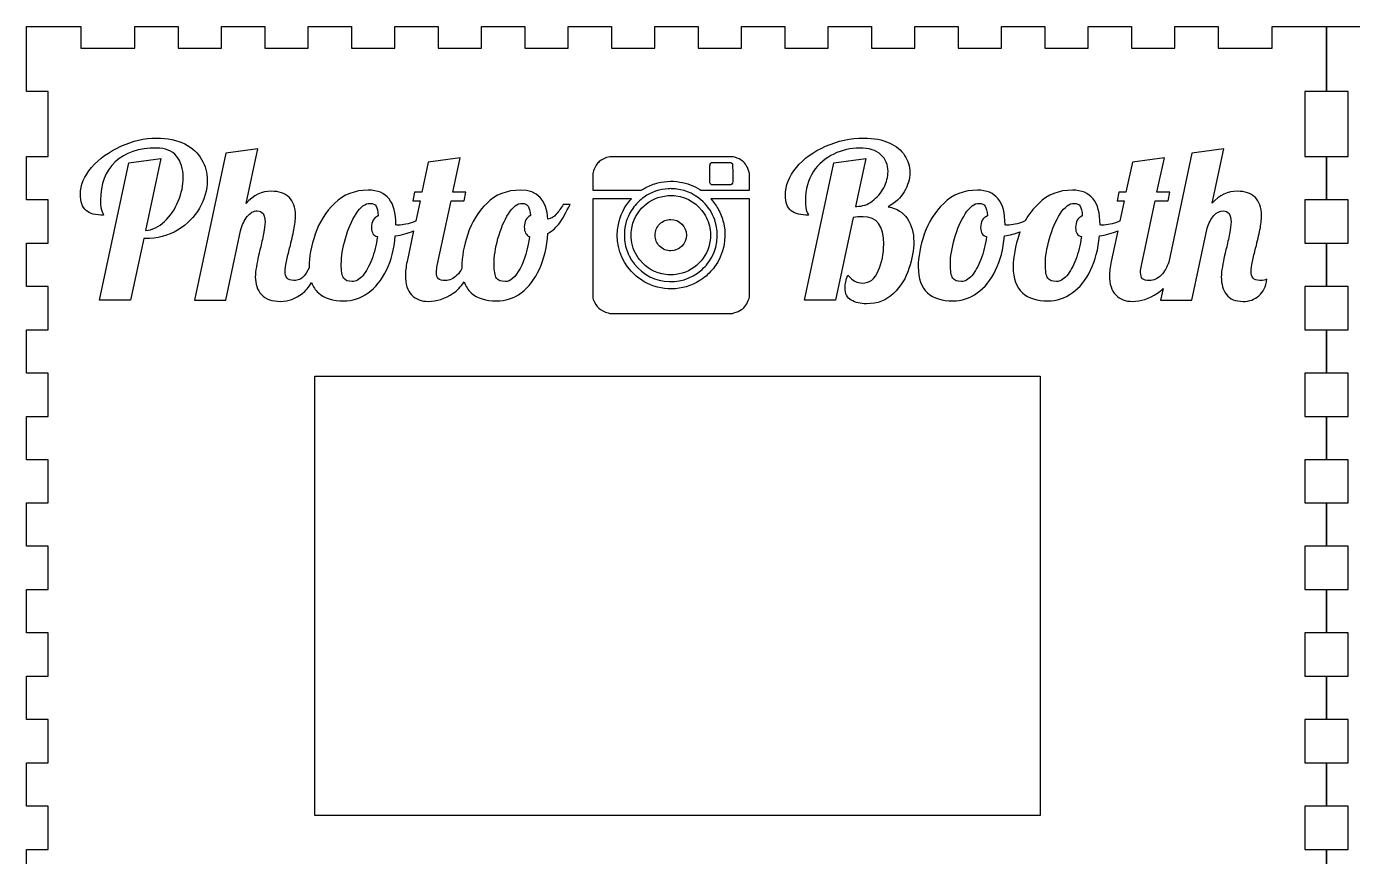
# Model space of a CAD drawing. Extents: x 0 to 1030, y 175 to 747.
# Drawn here: x 0.1 to 306.1, y 555.2 to 746.8 of the extents above; entities that cross this region are included whole.
import ezdxf

# ---------------------------------------------------------------- set-up
doc = ezdxf.new("R2010")
doc.units = 0
doc.layers.add('Layer_1', color=7, linetype='CONTINUOUS')

msp = doc.modelspace()

# ---------------------------------------------------------------- linework, layer by layer
at = {"layer": 'Layer_1', "color": 1}
for points in [[(0.127, 546.809953), (0.127, 556.809953), (5.127, 556.809953), (5.127, 566.809953), (0.127, 566.809953), (0.127, 576.809953), (5.127, 576.809953), (5.127, 586.809953), (0.127, 586.809953), (0.127, 596.809953), (5.127, 596.809953), (5.127, 606.809953), (0.127, 606.809953), (0.127, 616.809952), (5.127, 616.809952), (5.127, 626.809952), (0.127, 626.809952), (0.127, 636.809952), (5.127, 636.809952), (5.127, 646.809952), (0.127, 646.809952), (0.127, 656.809952), (5.127, 656.809952), (5.127, 666.809952), (0.127, 666.809952), (0.127, 676.809952), (5.127, 676.809952), (5.127, 686.809952), (0.127, 686.809952), (0.127, 696.809952), (5.127, 696.809952), (5.127, 706.809952), (0.127, 706.809952), (0.127, 716.809952), (5.127, 716.809952), (5.127, 731.809952), (0.127, 731.809952), (0.127, 746.809952), (12.627, 746.809952), (12.627, 741.809952), (25.127, 741.809952), (25.127, 746.809952), (35.127, 746.809952), (35.127, 741.809952), (45.127, 741.809952), (45.127, 746.809952), (55.127, 746.809952), (55.127, 741.809952), (65.127, 741.809952), (65.127, 746.809952), (75.127, 746.809952), (75.127, 741.809952), (85.127, 741.809952), (85.127, 746.809952), (95.127, 746.809952), (95.127, 741.809952), (105.127, 741.809952), (105.127, 746.809952), (115.127, 746.809952), (115.127, 741.809952), (125.127, 741.809952), (125.127, 746.809952), (135.127, 746.809952), (135.127, 741.809952), (145.127, 741.809952), (145.127, 746.809952), (155.127, 746.809952), (155.127, 741.809952), (165.127, 741.809952), (165.127, 746.809952), (175.127, 746.809952), (175.127, 741.809952), (185.127, 741.809952), (185.127, 746.809952), (195.127, 746.809952), (195.127, 741.809952), (205.127, 741.809952), (205.127, 746.809952), (215.127, 746.809952), (215.127, 741.809952), (225.127, 741.809952), (225.127, 746.809952), (235.126999, 746.809952), (235.126999, 741.809952), (245.126999, 741.809952), (245.126999, 746.809952), (255.126999, 746.809952), (255.126999, 741.809952), (265.126999, 741.809952), (265.126999, 746.809952), (275.126999, 746.809952), (275.126999, 741.809952), (287.626992, 741.809952), (287.626992, 746.809952), (300.126999, 746.809952), (300.126999, 731.809952), (295.126985, 731.809952), (295.126985, 716.809952), (300.126999, 716.809952), (300.126999, 706.809952), (295.126985, 706.809952), (295.126985, 696.809952), (300.126999, 696.809952), (300.126999, 686.809952), (295.126985, 686.809952), (295.126985, 676.809952), (300.126999, 676.809952), (300.126999, 666.809952), (295.126985, 666.809952), (295.126985, 656.809952), (300.126999, 656.809952), (300.126999, 646.809952), (295.126985, 646.809952), (295.126985, 636.809952), (300.126999, 636.809952), (300.126999, 626.809952), (295.126985, 626.809952), (295.126985, 616.809952), (300.126999, 616.809952), (300.126999, 606.809953), (295.126985, 606.809953), (295.126985, 596.809953), (300.126999, 596.809953), (300.126999, 586.809953), (295.126985, 586.809953), (295.126985, 576.809953), (300.126999, 576.809953), (300.126999, 566.809953), (295.126985, 566.809953), (295.126985, 556.809953), (300.126999, 556.809953), (300.126999, 546.809953)], [(300.126999, 546.809953), (300.126999, 556.809953), (305.126999, 556.809953), (305.126999, 566.809953), (300.126999, 566.809953), (300.126999, 576.809953), (305.126999, 576.809953), (305.126999, 586.809953), (300.126999, 586.809953), (300.126999, 596.809953), (305.126999, 596.809953), (305.126999, 606.809953), (300.126999, 606.809953), (300.126999, 616.809952), (305.126999, 616.809952), (305.126999, 626.809952), (300.126999, 626.809952), (300.126999, 636.809952), (305.126999, 636.809952), (305.126999, 646.809952), (300.126999, 646.809952), (300.126999, 656.809952), (305.126999, 656.809952), (305.126999, 666.809952), (300.126999, 666.809952), (300.126999, 676.809952), (305.126999, 676.809952), (305.126999, 686.809952), (300.126999, 686.809952), (300.126999, 696.809952), (305.126999, 696.809952), (305.126999, 706.809952), (300.126999, 706.809952), (300.126999, 716.809952), (305.126999, 716.809952), (305.126999, 731.809952), (300.126999, 731.809952), (300.126999, 746.809952), (312.626999, 746.809952)]]:
    msp.add_lwpolyline(points, dxfattribs=at)
at = {"layer": 'Layer_1', "color": 7}
for points in [[(23.732791, 715.362983), (31.114342, 716.360491), (27.573193, 699.702124)], [(53.521799, 718.555222), (46.139821, 717.557348), (38.908221, 683.642106), (46.090211, 683.642106), (49.481736, 699.652499)], [(50.828422, 705.986479), (53.521799, 718.555222), (53.521799, 718.555222)], [(94.933743, 691.622498), (98.125795, 706.584892), (101.118378, 706.584892), (101.51732, 708.58012), (98.524736, 708.58012), (100.220758, 716.460259), (92.83878, 715.462904), (91.342746, 708.58012), (89.696853, 708.58012), (89.297911, 706.584892), (90.943805, 706.584892), (89.941799, 701.891639)], [(163.604604, 716.62232), (163.220203, 716.752337), (148.966285, 716.752337), (134.71237, 716.749515), (134.381671, 716.653412)], [(190.916981, 702.744522), (186.827204, 683.642262), (179.645153, 683.642262), (186.428201, 715.362983), (193.809751, 716.360491), (191.465609, 705.288163), (191.764864, 705.288163)], [(257.427184, 691.622498), (260.619239, 706.584892), (263.61182, 706.584892), (264.010764, 708.58012), (261.018181, 708.58012), (262.714202, 716.460259), (255.33274, 715.462904), (253.836191, 708.58012), (252.190297, 708.58012), (251.791353, 706.584892), (253.437249, 706.584892), (252.435243, 701.891639)], [(276.458579, 718.555222), (269.077127, 717.557348), (263.720857, 692.438986)], [(273.7652, 706.036088), (276.458579, 718.555222), (276.458579, 718.555222)], [(27.423567, 697.856736), (27.17419, 697.856736), (24.131794, 683.642262), (16.949744, 683.642262), (23.732791, 715.362983)], [(130.896627, 713.15706), (130.7977, 712.817883), (130.7977, 710.912839), (130.7977, 709.007793), (136.405429, 709.007793), (142.010329, 709.007793), (142.40321, 709.250871)], [(155.489793, 709.177383), (155.761135, 709.007793), (161.368864, 709.007793), (166.976589, 709.007793), (166.976589, 710.912839), (166.976589, 712.817883), (166.877665, 713.15706)], [(163.028005, 715.101677), (163.090186, 714.985791), (163.098653, 712.871587)], [(157.914898, 710.596274), (157.847064, 710.729118), (157.847064, 712.806577)], [(139.667181, 706.975557), (139.732191, 707.057526), (135.266358, 707.057526), (130.7977, 707.057526), (130.7977, 695.565074)], [(166.866359, 684.001962), (166.976589, 684.335486), (166.976589, 695.695094), (166.976589, 707.057526), (162.507931, 707.057526), (158.039274, 707.057526), (158.143854, 706.938815)], [(125.586135, 705.736881), (123.989851, 705.736881)], [(85.38497, 700.99867), (85.38497, 701.048795)], [(225.960889, 700.99867), (225.960889, 701.048795)], [(247.878414, 700.99867), (247.878414, 701.048795)], [(89.453457, 699.605475), (87.951222, 692.569728)], [(251.946899, 699.604956), (250.444666, 692.569728)], [(262.421713, 686.347884), (261.845004, 683.642106), (269.026989, 683.642106), (272.568384, 700.250913)], [(130.7977, 695.565074), (130.7977, 684.069797), (130.899452, 683.812588)], [(134.392977, 680.672375), (134.732154, 680.573448), (148.887145, 680.573448), (163.042135, 680.573448), (163.381313, 680.672375)]]:
    msp.add_lwpolyline(points, dxfattribs=at)
for points in [[(162.688816, 715.415415)], [(79.399806, 705.986479)], [(114.513942, 705.986479)], [(219.975725, 705.986479)], [(241.893251, 705.986479)], [(193.959379, 682.794382)]]:
    msp.add_lwpolyline(points, close=True, dxfattribs=at)
at = {"layer": 'Layer_1', "color": 5}
for points in [[(148.230386, 709.35087)], [(149.996935, 707.728461)]]:
    msp.add_lwpolyline(points, close=True, dxfattribs=at)
at = {"layer": 'Layer_1', "color": 1}
for points in [[(152.446571, 698.64706)], [(66.652695, 666.05907), (234.052053, 666.05907), (234.052053, 564.659709), (66.652695, 564.659709)]]:
    msp.add_lwpolyline(points, close=True, dxfattribs=at)
at = {"layer": 'Layer_1', "color": 7}
for points in [[(15.154232, 714.265727), (16.916494, 716.29399), (19.160885, 717.923252), (21.887404, 719.15351)], [(21.887404, 719.15351), (24.613923, 720.417019), (27.340441, 721.048773), (30.06696, 721.048773)], [(30.06696, 721.048773), (32.693728, 721.048773), (34.888244, 720.599895), (36.650507, 719.702139)], [(36.650507, 719.702139), (38.412769, 718.804383), (39.709528, 717.607374), (40.540782, 716.111114)], [(177.799766, 714.265727), (179.495527, 716.29399), (181.739917, 717.923252), (184.532936, 719.15351)], [(184.532936, 719.15351), (187.325956, 720.417019), (190.268602, 721.048773), (193.360874, 721.048773)], [(193.360874, 721.048773), (195.688391, 721.048773), (197.650154, 720.683021), (199.246165, 719.951516)], [(199.246165, 719.951516), (200.842175, 719.220011), (202.022558, 718.255754), (202.787314, 717.058745)], [(30.116837, 718.754507), (26.060308, 718.754507), (22.88491, 717.6905), (20.590645, 715.562486)], [(34.755243, 716.859245), (33.724485, 718.122753), (32.17835, 718.754507), (30.116837, 718.754507)], [(36.301379, 711.97146), (36.301379, 713.966474), (35.786, 715.595736), (34.755243, 716.859245)], [(40.540782, 716.111114), (41.405289, 714.648104), (41.837542, 713.018843), (41.837542, 711.223331)], [(134.381671, 716.653412), (133.355662, 716.353805), (132.600991, 715.958099), (132.095052, 715.45216)], [(165.357019, 715.743286), (164.887825, 716.093769), (164.291439, 716.393376), (163.604604, 716.62232)], [(186.428201, 717.357996), (184.499688, 716.460241), (182.920302, 715.096982), (181.690044, 713.268219)], [(192.363366, 718.754507), (190.335102, 718.754507), (188.356714, 718.289004), (186.428201, 717.357996)], [(197.301026, 717.208371), (196.237019, 718.239128), (194.591132, 718.754507), (192.363366, 718.754507)], [(198.946914, 713.36797), (198.946914, 714.89748), (198.398284, 716.177613), (197.301026, 717.208371)], [(202.787314, 717.058745), (203.585319, 715.861736), (203.984322, 714.548352), (203.984322, 713.118593)], [(12.560714, 708.081182), (12.560714, 710.209198), (13.42522, 712.270713), (15.154232, 714.265727)], [(20.590645, 715.562486), (18.329629, 713.43447), (17.199121, 710.458574), (17.199121, 706.634797)], [(132.095052, 715.45216), (131.594766, 714.951873), (131.187754, 714.17742), (130.896627, 713.15706)], [(157.847064, 712.806577), (157.847064, 714.816201), (157.849886, 714.889691), (157.903593, 715.036667)], [(157.903593, 715.036667), (157.9686, 715.21191), (158.064702, 715.313662), (158.24277, 715.392803)], [(158.24277, 715.392803), (158.367134, 715.449332), (158.41801, 715.45216), (160.484166, 715.45216)], [(160.484166, 715.45216), (162.194182, 715.45216), (162.615328, 715.443665), (162.688816, 715.415415)], [(162.688827, 715.415415), (162.821672, 715.358885), (162.957342, 715.234522), (163.028005, 715.101677)], [(166.877665, 713.15706), (166.527182, 714.378099), (166.012762, 715.25148), (165.357019, 715.743286)], [(175.256122, 707.831808), (175.256122, 710.092823), (176.104003, 712.237463), (177.799766, 714.265727)], [(181.690044, 713.268219), (180.493035, 711.439456), (179.89453, 709.228315), (179.89453, 706.634797)], [(197.949406, 709.577444), (198.614411, 710.840952), (198.946914, 712.10446), (198.946914, 713.36797)], [(203.984322, 713.118593), (203.984322, 711.589082), (203.552069, 710.109446), (202.687563, 708.679687)], [(35.154246, 706.485171), (35.919001, 708.347185), (36.301379, 710.175948), (36.301379, 711.97146)], [(41.837542, 711.223331), (41.837542, 709.062066), (41.239037, 706.950676), (40.042028, 704.889161)], [(142.40321, 709.250871), (143.174839, 709.72572), (144.234766, 710.214698), (145.099666, 710.491693)], [(145.099666, 710.491693), (146.962315, 711.090907), (149.000206, 711.237883), (150.936342, 710.912839)], [(150.936342, 710.912839), (152.521992, 710.649978), (154.116126, 710.042283), (155.489793, 709.177383)], [(158.24277, 710.282536), (158.078833, 710.356024), (157.996864, 710.432339), (157.914898, 710.596274)], [(160.458726, 710.223179), (158.41801, 710.223179), (158.367134, 710.226001), (158.24277, 710.282536)], [(162.654899, 710.257096), (162.578583, 710.231668), (161.96241, 710.223179), (160.458726, 710.223179)], [(163.044952, 710.61606), (162.974289, 710.452123), (162.81318, 710.30232), (162.654899, 710.257096)], [(163.098653, 712.871587), (163.104298, 710.760208), (163.104298, 710.760208), (163.044952, 710.61606)], [(13.857473, 704.340533), (12.992967, 705.105288), (12.560714, 706.352171), (12.560714, 708.081182)], [(56.663726, 708.77959), (54.435961, 708.77959), (52.490935, 707.848495), (50.828422, 705.986479)], [(60.703789, 707.382778), (59.706281, 708.313783), (58.359486, 708.77959), (56.663726, 708.77959)], [(62.199823, 703.143758), (62.199823, 705.039022), (61.701295, 706.45177), (60.703789, 707.382778)], [(79.000865, 709.028671), (75.875342, 709.028671), (73.281975, 708.014746), (71.220461, 705.986479)], [(85.38497, 701.048795), (85.38497, 706.368833), (83.256891, 709.028671), (79.000865, 709.028671)], [(114.114484, 709.028671), (110.955711, 709.028671), (108.362345, 708.014746), (106.33408, 705.986479)], [(120.44898, 702.295748), (120.149728, 706.784531), (118.038012, 709.028671), (114.114484, 709.028671)], [(139.387361, 706.644861), (139.506072, 706.783359), (139.630436, 706.930334), (139.667181, 706.975557)], [(158.143854, 706.938815), (158.963531, 705.977812), (159.4299, 705.299458), (159.913228, 704.358242)], [(176.602758, 704.290655), (175.705, 705.022162), (175.256122, 706.202546), (175.256122, 707.831808)], [(195.306013, 706.485171), (196.403269, 707.316428), (197.2844, 708.347185), (197.949406, 709.577444)], [(202.687563, 708.679687), (201.823057, 707.249928), (200.592798, 706.08617), (198.996788, 705.188412)], [(219.576781, 709.028671), (216.451261, 709.028671), (213.857376, 708.014746), (211.795861, 705.986479)], [(225.960889, 701.048795), (225.960889, 706.368833), (223.832813, 709.028671), (219.576781, 709.028671)], [(241.494309, 709.028671), (238.368786, 709.028671), (235.77542, 708.014746), (233.713903, 705.986479)], [(247.878414, 701.048795), (247.878414, 706.368833), (245.750338, 709.028671), (241.494309, 709.028671)], [(279.601036, 708.77959), (277.37327, 708.77959), (275.42771, 707.864851), (273.7652, 706.036088)], [(283.640562, 707.382778), (282.643056, 708.313783), (281.296777, 708.77959), (279.601036, 708.77959)], [(285.137124, 703.143758), (285.137124, 705.039022), (284.638067, 706.45177), (283.640562, 707.382778)], [(17.897376, 703.243273), (16.101863, 703.243273), (14.755229, 703.609026), (13.857473, 704.340533)], [(17.199121, 706.634797), (17.199121, 705.404539), (17.315497, 704.540033), (17.548248, 704.041281)], [(17.548248, 704.041281), (17.781, 703.575777), (17.897376, 703.309774), (17.897376, 703.243273)], [(31.962225, 701.796888), (33.325483, 703.060398), (34.38949, 704.623159), (35.154246, 706.485171)], [(40.042028, 704.889161), (38.878271, 702.827646), (37.199135, 701.131884), (35.00462, 699.801875)], [(51.077504, 702.94377), (51.742508, 703.808278), (52.507431, 704.240851), (53.371936, 704.240851)], [(53.371936, 704.240851), (54.568943, 704.240851), (55.167692, 703.393096), (55.167692, 701.697334)], [(71.220461, 705.986479), (69.158944, 703.991468), (67.662334, 701.613869), (66.731328, 698.854098)], [(76.207754, 703.592309), (77.23851, 705.188321), (78.302547, 705.986479), (79.399806, 705.986479)], [(79.399806, 705.986479), (80.06481, 705.986479), (80.530619, 705.770192), (80.796621, 705.33794)], [(80.796621, 705.33794), (81.062622, 704.938938), (81.228797, 704.190892), (81.295297, 703.093633)], [(106.33408, 705.986479), (104.305816, 703.991468), (102.842959, 701.613869), (101.945201, 698.854098)], [(111.371498, 703.592309), (112.369007, 705.188321), (113.416685, 705.986479), (114.513942, 705.986479)], [(114.513942, 705.986479), (115.145698, 705.986479), (115.594111, 705.770192), (115.860112, 705.33794)], [(115.860112, 705.33794), (116.159364, 704.938938), (116.342416, 704.207767), (116.408916, 703.143758)], [(123.989851, 705.736881), (123.491095, 704.905627), (122.959336, 704.157581), (122.394083, 703.492574)], [(123.191965, 701.497865), (123.890222, 702.528623), (124.68838, 703.941369), (125.586135, 705.736881)], [(136.719166, 701.13606), (137.129006, 703.154162), (138.075875, 705.107256), (139.387361, 706.644861)], [(159.913228, 704.358242), (160.46439, 703.287006), (160.823351, 702.280781), (161.052298, 701.147366)], [(180.592784, 703.243273), (178.830522, 703.243273), (177.500514, 703.592401), (176.602758, 704.290655)], [(179.89453, 706.634797), (179.89453, 705.404539), (180.010907, 704.540033), (180.243659, 704.041281)], [(180.243659, 704.041281), (180.476409, 703.575777), (180.592784, 703.309774), (180.592784, 703.243273)], [(191.764864, 705.288163), (193.028371, 705.288163), (194.208754, 705.687166), (195.306013, 706.485171)], [(198.996788, 705.188412), (200.991802, 704.82266), (202.471437, 703.891654), (203.435694, 702.395394)], [(211.795861, 705.986479), (209.734347, 703.991468), (208.238253, 701.613869), (207.307247, 698.854098)], [(216.78367, 703.592309), (217.814428, 705.188321), (218.878469, 705.986479), (219.975725, 705.986479)], [(219.975725, 705.986479), (220.640729, 705.986479), (221.10602, 705.770192), (221.372021, 705.33794)], [(221.372021, 705.33794), (221.638023, 704.938938), (221.804197, 704.190892), (221.8707, 703.093633)], [(233.713903, 705.986479), (232.459394, 704.772438), (231.415592, 703.415758), (230.579728, 701.91851)], [(238.701714, 703.592309), (239.73247, 705.188321), (240.795992, 705.986479), (241.893251, 705.986479)], [(241.893251, 705.986479), (242.558254, 705.986479), (243.024061, 705.770192), (243.290063, 705.33794)], [(243.290063, 705.33794), (243.556067, 704.938938), (243.722241, 704.190892), (243.788741, 703.093633)], [(274.11453, 703.143758), (274.779533, 703.875263), (275.511239, 704.240851), (276.309248, 704.240851)], [(276.309248, 704.240851), (277.50625, 704.240851), (278.104473, 703.393096), (278.104473, 701.697334)], [(27.573193, 699.702124), (29.169203, 699.835126), (30.632214, 700.533381), (31.962225, 701.796888)], [(49.481736, 699.652499), (49.880738, 701.01576), (50.412497, 702.112516), (51.077504, 702.94377)], [(55.167692, 701.697334), (55.167692, 700.99908), (55.051112, 700.084342), (54.81836, 698.953833)], [(61.851007, 699.901581), (62.083758, 701.098587), (62.199823, 702.179503), (62.199823, 703.143758)], [(73.714365, 697.856743), (74.346119, 700.084508), (75.176995, 701.9963), (76.207754, 703.592309)], [(81.295297, 703.093633), (80.264541, 702.661381), (79.749138, 701.763514), (79.749138, 700.400257)], [(85.933774, 700.949061), (85.667772, 700.949061), (85.484723, 700.96542), (85.38497, 700.99867)], [(89.72424, 701.797072), (88.294479, 701.231818), (87.03103, 700.949061), (85.933774, 700.949061)], [(89.941799, 701.891639), (89.86908, 701.860291), (89.797661, 701.827806), (89.72424, 701.797072)], [(108.927719, 697.856743), (109.559473, 700.117758), (110.373993, 702.02955), (111.371498, 703.592309)], [(116.408916, 703.143758), (115.477911, 702.711506), (115.01262, 701.846877), (115.01262, 700.550119)], [(122.394083, 703.492574), (121.828827, 702.860821), (121.180487, 702.462001), (120.44898, 702.295748)], [(120.44898, 699.05357), (121.579489, 699.685326), (122.493712, 700.500359), (123.191965, 701.497865)], [(138.850329, 691.342319), (136.781348, 694.191409), (136.0182, 697.696237), (136.719166, 701.13606)], [(161.052298, 701.147366), (161.756089, 697.696237), (160.995766, 694.194234), (158.923961, 691.342319)], [(193.211248, 702.894148), (192.313493, 702.894148), (191.548737, 702.844272), (190.916981, 702.744522)], [(197.949406, 696.559977), (197.949406, 700.782758), (196.37002, 702.894148), (193.211248, 702.894148)], [(203.435694, 702.395394), (204.39995, 700.932383), (204.882079, 699.186746), (204.882079, 697.158482)], [(214.289766, 697.856743), (214.921519, 700.084508), (215.752914, 701.9963), (216.78367, 703.592309)], [(221.8707, 703.093633), (220.839942, 702.661381), (220.324541, 701.763514), (220.324541, 700.400257)], [(226.509177, 700.949061), (226.243175, 700.949061), (226.060639, 700.96542), (225.960889, 700.99867)], [(230.299643, 701.797072), (228.869882, 701.231818), (227.606433, 700.949061), (226.509177, 700.949061)], [(230.579728, 701.91851), (230.486481, 701.877976), (230.394049, 701.83659), (230.299643, 701.797072)], [(236.20781, 697.856743), (236.839563, 700.084508), (237.670956, 701.9963), (238.701714, 703.592309)], [(243.788741, 703.093633), (242.757983, 702.661381), (242.242583, 701.763514), (242.242583, 700.400257)], [(248.427218, 700.949061), (248.161217, 700.949061), (247.978165, 700.96542), (247.878414, 700.99867)], [(252.217684, 701.797072), (250.787926, 701.231818), (249.524477, 700.949061), (248.427218, 700.949061)], [(252.435243, 701.891639), (252.362522, 701.860291), (252.291106, 701.827806), (252.217684, 701.797072)], [(272.568384, 700.250913), (272.967376, 701.447919), (273.482784, 702.412252), (274.11453, 703.143758)], [(278.104473, 701.697334), (278.104473, 700.99908), (277.9884, 700.084342), (277.755673, 698.953833)], [(284.787795, 699.901581), (285.020549, 701.098587), (285.137124, 702.179503), (285.137124, 703.143758)], [(35.00462, 699.801875), (32.810105, 698.505116), (30.283087, 697.856736), (27.423567, 697.856736)], [(54.81836, 698.953833), (54.585609, 697.823326), (54.336088, 696.676461), (54.070087, 695.512699)], [(60.853133, 695.612436), (61.285388, 697.308198), (61.618255, 698.737821), (61.851007, 699.901581)], [(66.731328, 698.854098), (65.80032, 696.09433), (65.335032, 693.584307), (65.335032, 691.323291)], [(72.76662, 691.971314), (72.76662, 693.667076), (73.082612, 695.628978), (73.714365, 697.856743)], [(79.749138, 700.400257), (79.749138, 699.203247), (80.19807, 698.505311), (81.095828, 698.305812)], [(81.095828, 698.305812), (80.829826, 696.377299), (80.397254, 694.614809), (79.798748, 693.018794)], [(83.190272, 690.52489), (84.287528, 692.785905), (84.969108, 695.429384), (85.23511, 698.455156)], [(85.23511, 698.455156), (86.74355, 698.701991), (88.148617, 699.087172), (89.453457, 699.605475)], [(101.945201, 698.854098), (101.047446, 696.12758), (100.598512, 693.61756), (100.598512, 691.323291)], [(108.030099, 691.971314), (108.030099, 693.667076), (108.329216, 695.628978), (108.927719, 697.856743)], [(116.209447, 698.305812), (115.810445, 695.37979), (115.078756, 692.918848), (114.014749, 690.923834)], [(115.01262, 700.550119), (115.01262, 699.35311), (115.41144, 698.605061), (116.209447, 698.305812)], [(118.503879, 690.824097), (119.601138, 693.184865), (120.249481, 695.92805), (120.44898, 699.05357)], [(207.307247, 698.854098), (206.376242, 696.09433), (205.910948, 693.584307), (205.910948, 691.323291)], [(213.34202, 691.971314), (213.34202, 693.667076), (213.658012, 695.628978), (214.289766, 697.856743)], [(220.324541, 700.400257), (220.324541, 699.203247), (220.773473, 698.505311), (221.671228, 698.305812)], [(221.671228, 698.305812), (221.405226, 696.377299), (220.97317, 694.614809), (220.374666, 693.018794)], [(223.766191, 690.52489), (224.86345, 692.785905), (225.545024, 695.429384), (225.811026, 698.455156)], [(225.811026, 698.455156), (227.082852, 698.663272), (228.280618, 698.970282), (229.407706, 699.371379)], [(229.225289, 698.854098), (228.294281, 696.09433), (227.828474, 693.584307), (227.828474, 691.323291)], [(229.407706, 699.371379), (229.344555, 699.200519), (229.283952, 699.027993), (229.225289, 698.854098)], [(235.260064, 691.971314), (235.260064, 693.667076), (235.576053, 695.628978), (236.20781, 697.856743)], [(242.242583, 700.400257), (242.242583, 699.203247), (242.691514, 698.505311), (243.589269, 698.305812)], [(243.589269, 698.305812), (243.323268, 696.377299), (242.891214, 694.614809), (242.292708, 693.018794)], [(245.684232, 690.52489), (246.781491, 692.785905), (247.463068, 695.429384), (247.72907, 698.455156)], [(247.72907, 698.455156), (249.237372, 698.701968), (250.642162, 699.086725), (251.946899, 699.604956)], [(277.755673, 698.953833), (277.522919, 697.823326), (277.27339, 696.676461), (277.007378, 695.512699)], [(283.790448, 695.612436), (284.222698, 697.308198), (284.555041, 698.737821), (284.787795, 699.901581)], [(54.070087, 695.512699), (54.003584, 695.27995), (53.870644, 694.747672), (53.671143, 693.916414)], [(60.105376, 692.569728), (60.33813, 693.567233), (60.587132, 694.581678), (60.853133, 695.612436)], [(196.702523, 690.375435), (197.533778, 692.237447), (197.949406, 694.298961), (197.949406, 696.559977)], [(204.882079, 697.158482), (204.882079, 695.263219), (204.516327, 693.201705), (203.784822, 690.97394)], [(277.007378, 695.512699), (276.940888, 695.27995), (276.807935, 694.747672), (276.608439, 693.916414)], [(283.042153, 692.569728), (283.274907, 693.567233), (283.524436, 694.581678), (283.790448, 695.612436)], [(53.671143, 693.916414), (53.504892, 693.08516), (53.338718, 692.221049), (53.172467, 691.323291)], [(59.806169, 690.275811), (59.806169, 690.841064), (59.905875, 691.605469), (60.105376, 692.569728)], [(73.314905, 688.729652), (72.949153, 689.294906), (72.76662, 690.375302), (72.76662, 691.971314)], [(79.798748, 693.018794), (79.200244, 691.456035), (78.502308, 690.208943), (77.704303, 689.277938)], [(87.951222, 692.569728), (87.68522, 691.239717), (87.55228, 690.15932), (87.55228, 689.328063)], [(94.734271, 690.026214), (94.734271, 690.591467), (94.800742, 691.123745), (94.933743, 691.622498)], [(108.578387, 688.729652), (108.212635, 689.294906), (108.030099, 690.375302), (108.030099, 691.971314)], [(213.890824, 688.729652), (213.525072, 689.294906), (213.34202, 690.375302), (213.34202, 691.971314)], [(220.374666, 693.018794), (219.776163, 691.456035), (219.077711, 690.208943), (218.279704, 689.277938)], [(235.808866, 688.729652), (235.443114, 689.294906), (235.260064, 690.375302), (235.260064, 691.971314)], [(242.292708, 693.018794), (241.694204, 691.456035), (240.995752, 690.208943), (240.197745, 689.277938)], [(250.444666, 692.569728), (250.178665, 691.239717), (250.045725, 690.15932), (250.045725, 689.328063)], [(257.227715, 690.026214), (257.227715, 690.591467), (257.294184, 691.123745), (257.427184, 691.622498)], [(263.720857, 692.438986), (263.352224, 691.202319), (262.76858, 690.180326), (261.965926, 689.377672)], [(276.608439, 693.916414), (276.442201, 693.08516), (276.276017, 692.221049), (276.109779, 691.323291)], [(282.742963, 690.275811), (282.742963, 690.841064), (282.842658, 691.605469), (283.042153, 692.569728)], [(53.172467, 691.323291), (53.006216, 690.458786), (52.922869, 689.676988), (52.922869, 688.978731)], [(52.922869, 688.978731), (52.922869, 687.382722), (53.388676, 686.036443), (54.319682, 684.939184)], [(60.254722, 688.729652), (59.955471, 689.095404), (59.806169, 689.610807), (59.806169, 690.275811)], [(61.800879, 688.180848), (61.069375, 688.180848), (60.553974, 688.3639), (60.254722, 688.729652)], [(64.195048, 689.228328), (63.596548, 688.530074), (62.798387, 688.180848), (61.800879, 688.180848)], [(65.338649, 691.093847), (64.957302, 690.317287), (64.576395, 689.694418), (64.195048, 689.228328)], [(65.335032, 691.323291), (65.335032, 691.245533), (65.337485, 691.170418), (65.338649, 691.093847)], [(75.310134, 687.931767), (74.345875, 687.931767), (73.680657, 688.197647), (73.314905, 688.729652)], [(77.704303, 689.277938), (76.906296, 688.38018), (76.108141, 687.931767), (75.310134, 687.931767)], [(78.951255, 685.288), (80.680268, 686.51826), (82.093013, 688.263875), (83.190272, 690.52489)], [(87.55228, 689.328063), (87.55228, 687.333049), (88.034446, 685.836955), (88.998704, 684.839449)], [(95.18334, 688.57979), (94.884088, 688.879044), (94.734271, 689.36121), (94.734271, 690.026214)], [(96.779108, 688.180848), (96.047604, 688.180848), (95.515842, 688.313788), (95.18334, 688.57979)], [(99.472482, 689.377672), (98.641227, 688.579668), (97.743366, 688.180848), (96.779108, 688.180848)], [(100.605229, 690.915563), (100.293595, 690.336999), (99.917583, 689.822773), (99.472482, 689.377672)], [(100.598512, 691.323291), (100.598512, 691.18511), (100.601557, 691.04999), (100.605229, 690.915563)], [(110.573616, 687.931767), (109.609358, 687.931767), (108.944139, 688.197647), (108.578387, 688.729652)], [(114.014749, 690.923834), (112.950738, 688.928817), (111.803873, 687.931767), (110.573616, 687.931767)], [(114.313954, 685.338128), (116.042966, 686.634885), (117.439873, 688.463331), (118.503879, 690.824097)], [(143.316162, 687.554844), (141.580705, 688.425397), (139.983747, 689.779281), (138.850329, 691.342319)], [(156.207718, 688.626076), (152.42872, 685.881569), (147.47956, 685.471729), (143.316162, 687.554844)], [(158.923961, 691.342319), (158.214517, 690.361533), (157.188504, 689.335523), (156.207718, 688.626076)], [(189.021719, 686.485157), (189.021719, 687.349663), (189.237846, 688.31392), (189.670099, 689.377927)], [(189.670099, 689.377927), (190.268603, 688.712924), (190.817232, 688.247421), (191.315984, 687.981419)], [(193.011746, 687.582417), (194.674257, 687.582417), (195.904516, 688.513423), (196.702523, 690.375435)], [(203.784822, 690.97394), (203.086567, 688.746174), (201.906184, 686.81766), (200.243673, 685.188398)], [(205.910948, 691.323291), (205.910948, 688.596773), (206.625763, 686.601638), (208.055521, 685.338128)], [(215.886052, 687.931767), (214.921794, 687.931767), (214.256576, 688.197647), (213.890824, 688.729652)], [(218.279704, 689.277938), (217.481699, 688.38018), (216.684057, 687.931767), (215.886052, 687.931767)], [(219.526656, 685.288), (221.255668, 686.51826), (222.668935, 688.263875), (223.766191, 690.52489)], [(227.828474, 691.323291), (227.828474, 688.596773), (228.543285, 686.601638), (229.973046, 685.338128)], [(237.803578, 687.931767), (236.83932, 687.931767), (236.17462, 688.197647), (235.808866, 688.729652)], [(240.197745, 689.277938), (239.39974, 688.38018), (238.601582, 687.931767), (237.803578, 687.931767)], [(241.4447, 685.288), (243.17371, 686.51826), (244.586973, 688.263875), (245.684232, 690.52489)], [(250.045725, 689.328063), (250.045725, 687.333049), (250.527891, 685.836955), (251.492146, 684.839449)], [(257.676782, 688.57979), (257.37753, 688.879044), (257.227715, 689.36121), (257.227715, 690.026214)], [(259.27255, 688.180848), (258.541046, 688.180848), (258.009284, 688.313788), (257.676782, 688.57979)], [(261.965926, 689.377672), (261.134672, 688.579668), (260.236808, 688.180848), (259.27255, 688.180848)], [(276.109779, 691.323291), (275.943515, 690.458786), (275.860171, 689.676988), (275.860171, 688.978731)], [(275.860171, 688.978731), (275.860171, 687.349472), (276.258978, 686.003195), (277.056987, 684.939184)], [(283.192013, 688.729652), (282.892743, 689.095404), (282.742963, 689.610807), (282.742963, 690.275811)], [(284.738186, 688.180848), (284.006692, 688.180848), (283.491284, 688.3639), (283.192013, 688.729652)], [(63.796107, 685.188265), (64.542864, 685.767383), (65.246738, 686.601161), (65.909673, 687.683204)], [(65.909673, 687.683204), (66.266707, 686.731291), (66.788851, 685.948559), (67.479604, 685.338128)], [(98.624474, 685.238391), (99.532889, 685.849223), (100.362826, 686.717827), (101.116312, 687.837715)], [(101.116312, 687.837715), (101.473632, 686.815249), (102.015181, 685.981393), (102.743084, 685.338128)], [(190.468104, 683.642262), (189.503848, 684.174267), (189.021719, 685.121899), (189.021719, 686.485157)], [(191.315984, 687.981419), (191.847987, 687.715417), (192.413241, 687.582417), (193.011746, 687.582417)], [(261.117916, 685.238391), (261.572094, 685.543786), (262.006262, 685.915242), (262.421713, 686.347884)], [(284.538716, 684.63998), (285.569454, 685.504485), (286.184557, 686.78429), (286.384079, 688.480055)], [(286.384079, 688.480055), (286.084835, 688.280551), (285.536195, 688.180848), (284.738186, 688.180848)], [(54.319682, 684.939184), (55.28394, 683.875178), (56.780034, 683.3429), (58.808298, 683.3429)], [(58.808298, 683.3429), (60.537311, 683.3429), (62.200098, 683.958008), (63.796107, 685.188265)], [(67.479604, 685.338128), (68.909363, 684.074618), (70.854389, 683.442634), (73.314905, 683.442634)], [(73.314905, 683.442634), (75.343169, 683.442634), (77.222243, 684.057743), (78.951255, 685.288)], [(88.998704, 684.839449), (89.99621, 683.841941), (91.292893, 683.3429), (92.888905, 683.3429)], [(92.888905, 683.3429), (94.784168, 683.3429), (96.695958, 683.974881), (98.624474, 685.238391)], [(102.743084, 685.338128), (104.172845, 684.074618), (106.117871, 683.442634), (108.578387, 683.442634)], [(108.578387, 683.442634), (110.673152, 683.442634), (112.584941, 684.074618), (114.313954, 685.338128)], [(130.899452, 683.812588), (131.230152, 682.981606), (131.719132, 682.207152), (132.174193, 681.788831)], [(165.167645, 681.452482), (165.905356, 681.938634), (166.464997, 682.778098), (166.866359, 684.001962)], [(193.959379, 682.794382), (192.629369, 682.794382), (191.46561, 683.077009), (190.468104, 683.642262)], [(200.243673, 685.188398), (198.614411, 683.592388), (196.519646, 682.794382), (193.959379, 682.794382)], [(208.055521, 685.338128), (209.485281, 684.074618), (211.430308, 683.442634), (213.890824, 683.442634)], [(213.890824, 683.442634), (215.919088, 683.442634), (217.797643, 684.057743), (219.526656, 685.288)], [(229.973046, 685.338128), (231.402807, 684.074618), (233.348349, 683.442634), (235.808866, 683.442634)], [(235.808866, 683.442634), (237.837132, 683.442634), (239.715687, 684.057743), (241.4447, 685.288)], [(251.492146, 684.839449), (252.489654, 683.841941), (253.786338, 683.3429), (255.382349, 683.3429)], [(255.382349, 683.3429), (257.277613, 683.3429), (259.189405, 683.974881), (261.117916, 685.238391)], [(277.056987, 684.939184), (277.854997, 683.875178), (279.135316, 683.3429), (280.8976, 683.3429)], [(280.8976, 683.3429), (282.327355, 683.3429), (283.541211, 683.775472), (284.538716, 684.63998)], [(132.174193, 681.788831), (132.668826, 681.336596), (133.448936, 680.943717), (134.392977, 680.672375)], [(163.381313, 680.672375), (164.079454, 680.873054), (164.687145, 681.138744), (165.167645, 681.452482)]]:
    msp.add_open_spline(points, degree=3, dxfattribs=at)
at = {"layer": 'Layer_1', "color": 5}
for points in [[(142.662228, 707.43451), (141.701228, 706.75898), (140.692175, 705.749929), (140.016648, 704.788927)], [(142.648097, 705.41923), (144.160262, 706.790073), (146.000296, 707.587138), (148.103194, 707.782165)], [(148.230386, 709.350859), (146.25468, 709.251932), (144.281798, 708.573577), (142.662228, 707.43451)], [(148.103194, 707.782165), (148.397148, 707.807593), (149.683194, 707.773698), (149.996935, 707.728461)], [(148.725019, 709.376299), (148.685449, 709.376299), (148.464983, 709.364981), (148.230386, 709.35087)], [(150.16935, 709.283024), (149.855609, 709.322595), (148.903087, 709.384777), (148.725019, 709.376299)], [(149.996935, 707.728461), (152.741442, 707.346888), (155.08459, 705.846029), (156.562838, 703.522667)], [(156.297148, 706.318051), (154.618221, 707.957408), (152.50967, 708.977764), (150.16935, 709.283024)], [(140.016648, 704.788927), (138.984983, 703.321985), (138.337721, 701.583704), (138.137041, 699.752148)], [(139.717041, 699.791718), (140.033607, 702.027461), (141.039832, 703.963597), (142.648097, 705.41923)], [(158.951209, 702.146172), (158.405699, 703.723347), (157.512532, 705.125279), (156.297148, 706.318051)], [(156.562838, 703.522667), (157.252498, 702.434473), (157.710386, 701.165386), (157.902585, 699.800196)], [(157.577542, 692.459839), (159.558901, 695.252397), (160.073321, 698.887245), (158.951209, 702.146172)], [(138.137041, 699.752148), (138.077684, 699.192504), (138.077684, 698.090179), (138.137041, 697.530539)], [(139.717041, 697.490965), (139.649206, 697.977121), (139.649206, 699.305565), (139.717041, 699.791718)], [(157.902585, 699.800196), (157.973248, 699.299912), (157.973248, 697.982774), (157.902585, 697.482487)], [(138.137041, 697.530539), (138.281192, 696.216225), (138.617541, 695.063024), (139.202624, 693.87873)], [(141.65883, 692.920555), (140.604553, 694.229213), (139.965772, 695.735725), (139.717041, 697.490965)], [(157.902585, 697.482487), (157.608634, 695.396548), (156.732425, 693.618693), (155.282445, 692.168713)], [(139.202624, 693.87873), (140.581941, 691.083347), (143.159689, 688.997407), (146.167058, 688.242737)], [(147.659437, 689.54857), (145.214536, 689.8934), (143.176648, 691.038123), (141.65883, 692.920555)], [(155.282445, 692.168713), (153.832461, 690.715905), (152.06026, 689.845349), (149.963014, 689.54857)], [(154.991316, 689.873613), (155.946665, 690.549143), (156.902015, 691.504492), (157.577542, 692.459839)], [(146.167058, 688.242737), (149.219653, 687.476764), (152.455969, 688.075975), (154.991316, 689.873613)], [(149.963014, 689.54857), (149.474037, 689.480735), (148.148417, 689.477907), (147.659437, 689.54857)]]:
    msp.add_open_spline(points, degree=3, dxfattribs=at)
at = {"layer": 'Layer_1', "color": 1}
for points in [[(145.180114, 698.64706), (145.180114, 699.610652), (145.5629, 700.534777), (146.244263, 701.21614)], [(146.244263, 701.21614), (146.925626, 701.897502), (147.849752, 702.280287), (148.813344, 702.280287)], [(148.813344, 702.280287), (150.819919, 702.280286), (152.44657, 700.653635), (152.446571, 698.64706)], [(146.244262, 696.077978), (145.562899, 696.75934), (145.180113, 697.683467), (145.180114, 698.64706)], [(152.446571, 698.64706), (152.446572, 696.640483), (150.81992, 695.01383), (148.813344, 695.01383)], [(148.813344, 695.01383), (147.849751, 695.013829), (146.925625, 695.396615), (146.244262, 696.077978)]]:
    msp.add_open_spline(points, degree=3, dxfattribs=at)

doc.saveas('drawing.dxf')
